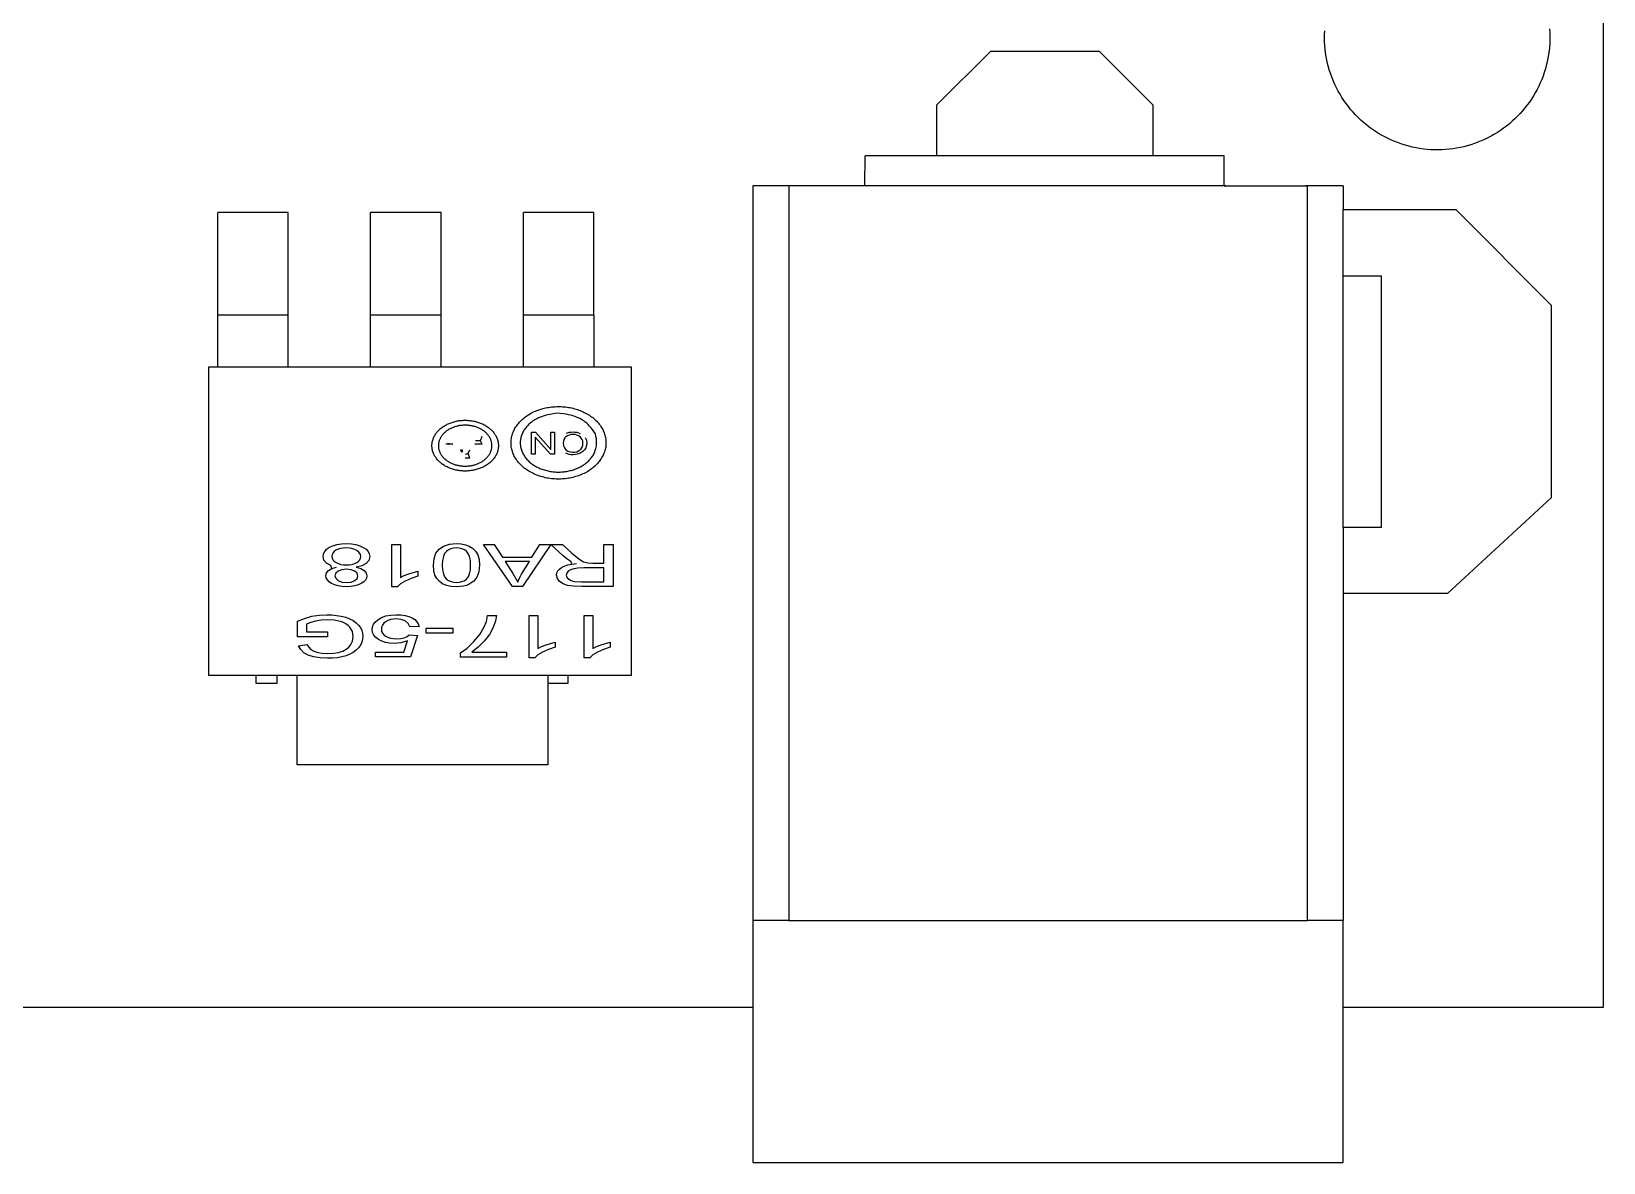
# Model space of a CAD drawing. Header units: millimetres. Extents: x 17.2 to 70.5, y -0.8 to 78.5.
# Drawn here: x 47.42 to 70.53, y 2.87 to 19.49 of the extents above; entities that cross this region are included whole.
import ezdxf

# ---------------------------------------------------------------- set-up
doc = ezdxf.new("R2010")
doc.units = ezdxf.units.MM
doc.layers.add('Edges', color=7, linetype='Continuous')

# ---------------------------------------------------------------- blocks, each defined once
blk = doc.blocks.new('Arduino Uno pl')
at = {"layer": 'Edges'}
for p, q in [((22.106, -26.106), (22.106, 40.232)), ((13.098, -12.059), (12.301, -12.855)), ((13.098, -12.059), (14.691, -12.059)), ((14.691, -12.059), (15.487, -12.855)), ((12.301, -12.855), (12.301, -13.599)), ((15.487, -13.599), (15.487, -12.855)), ((11.246, -14.041), (11.254, -13.599)), ((12.301, -13.599), (11.254, -13.599)), ((15.487, -13.599), (12.301, -13.599)), ((16.528, -13.599), (15.487, -13.599)), ((16.528, -14.041), (16.528, -13.599)), ((10.13, -14.041), (9.603, -14.041)), ((9.603, -14.041), (9.603, -24.836)), ((10.13, -14.041), (10.13, -24.836)), ((11.246, -14.041), (10.13, -14.041)), ((10.158, -14.041), (10.13, -14.041)), ((16.528, -14.041), (11.246, -14.041)), ((13.224, -14.041), (12.634, -14.041)), ((13.907, -14.041), (13.272, -14.041)), ((14.589, -14.041), (13.955, -14.041)), ((15.272, -14.041), (14.637, -14.041)), ((15.816, -14.041), (15.272, -14.041)), ((16.232, -14.041), (15.816, -14.041)), ((16.492, -14.041), (16.232, -14.041)), ((16.555, -14.041), (16.492, -14.041)), ((16.528, -14.041), (17.75, -14.041)), ((17.75, -14.041), (17.723, -14.041)), ((18.277, -14.041), (17.75, -14.041)), ((17.75, -14.041), (17.75, -24.836)), ((18.277, -14.041), (18.277, -14.39)), ((1.736, -15.938), (1.736, -14.434)), ((2.773, -14.434), (1.736, -14.434)), ((2.773, -15.938), (2.773, -14.434)), ((5.019, -14.434), (3.982, -14.434)), ((3.982, -15.938), (3.982, -14.434)), ((5.019, -15.938), (5.019, -14.434)), ((7.266, -14.434), (6.229, -14.434)), ((6.229, -15.938), (6.229, -14.434)), ((7.266, -15.938), (7.266, -14.434)), ((18.277, -14.39), (19.933, -14.39)), ((18.277, -15.363), (18.277, -14.39)), ((21.343, -15.8), (19.933, -14.39)), ((18.277, -19.06), (18.277, -15.363)), ((18.277, -15.363), (18.836, -15.363)), ((18.836, -15.363), (18.836, -19.06)), ((2.773, -15.938), (1.736, -15.938)), ((1.736, -16.703), (1.736, -15.938)), ((2.773, -16.703), (2.773, -15.938)), ((5.019, -15.938), (3.982, -15.938)), ((3.982, -16.703), (3.982, -15.938)), ((5.019, -16.703), (5.019, -15.938)), ((7.266, -15.938), (6.229, -15.938)), ((6.229, -16.703), (6.229, -15.938)), ((7.266, -15.938), (7.266, -16.703)), ((21.343, -18.621), (21.343, -15.8)), ((1.599, -16.703), (1.599, -21.23)), ((1.736, -16.703), (1.599, -16.703)), ((2.773, -16.703), (1.736, -16.703)), ((3.982, -16.703), (2.773, -16.703)), ((5.019, -16.703), (3.982, -16.703)), ((6.229, -16.703), (5.019, -16.703)), ((7.266, -16.703), (6.229, -16.703)), ((7.82, -16.703), (7.266, -16.703)), ((7.82, -21.23), (7.82, -16.703)), ((5.601, -17.786), (5.528, -17.786)), ((5.601, -17.786), (5.622, -17.718)), ((5.622, -17.837), (5.601, -17.786)), ((6.351, -17.985), (6.351, -17.661)), ((6.351, -17.661), (6.408, -17.661)), ((6.627, -17.985), (6.404, -17.731)), ((6.404, -17.731), (6.404, -17.985)), ((6.408, -17.661), (6.631, -17.916)), ((6.631, -17.916), (6.631, -17.661)), ((6.631, -17.661), (6.685, -17.661)), ((6.685, -17.661), (6.685, -17.985)), ((6.824, -17.768), (6.817, -17.794)), ((6.837, -17.745), (6.824, -17.768)), ((6.855, -17.727), (6.837, -17.745)), ((6.877, -17.712), (6.855, -17.727)), ((6.856, -17.676), (6.88, -17.667)), ((6.902, -17.701), (6.877, -17.712)), ((6.88, -17.667), (6.906, -17.661)), ((6.929, -17.695), (6.902, -17.701)), ((6.906, -17.661), (6.932, -17.657)), ((6.959, -17.692), (6.929, -17.695)), ((6.932, -17.657), (6.959, -17.656)), ((6.959, -17.656), (6.988, -17.657)), ((6.989, -17.695), (6.959, -17.692)), ((6.988, -17.657), (7.016, -17.661)), ((7.016, -17.701), (6.989, -17.695)), ((7.016, -17.661), (7.042, -17.668)), ((7.041, -17.711), (7.016, -17.701)), ((7.063, -17.726), (7.041, -17.711)), ((7.042, -17.668), (7.066, -17.678)), ((7.094, -17.766), (7.063, -17.726)), ((7.101, -17.791), (7.094, -17.766)), ((7.104, -17.818), (7.101, -17.791)), ((7.137, -17.738), (7.156, -17.778)), ((7.156, -17.778), (7.162, -17.819)), ((5.193, -17.836), (5.092, -17.836)), ((5.117, -17.822), (5.193, -17.836)), ((5.33, -17.952), (5.303, -17.919)), ((5.303, -17.919), (5.329, -17.919)), ((5.329, -17.919), (5.33, -17.952)), ((5.42, -17.972), (5.376, -17.986)), ((5.42, -17.972), (5.441, -17.919)), ((5.441, -18.039), (5.42, -17.972)), ((5.622, -17.837), (5.517, -17.837)), ((6.404, -17.985), (6.351, -17.985)), ((6.685, -17.985), (6.627, -17.985)), ((6.817, -17.794), (6.814, -17.823)), ((6.814, -17.823), (6.819, -17.86)), ((6.819, -17.86), (6.832, -17.892)), ((6.832, -17.892), (6.853, -17.918)), ((6.853, -17.918), (6.883, -17.938)), ((6.877, -17.979), (6.853, -17.97)), ((6.903, -17.986), (6.877, -17.979)), ((6.883, -17.938), (6.919, -17.95)), ((6.93, -17.99), (6.903, -17.986)), ((6.919, -17.95), (6.958, -17.954)), ((6.959, -17.991), (6.93, -17.99)), ((6.958, -17.954), (6.987, -17.952)), ((7.002, -17.988), (6.959, -17.991)), ((6.987, -17.952), (7.014, -17.946)), ((7.04, -17.98), (7.002, -17.988)), ((7.014, -17.946), (7.038, -17.936)), ((7.038, -17.936), (7.061, -17.923)), ((7.075, -17.965), (7.04, -17.98)), ((7.061, -17.923), (7.08, -17.905)), ((7.105, -17.945), (7.075, -17.965)), ((7.08, -17.905), (7.093, -17.881)), ((7.093, -17.881), (7.101, -17.852)), ((7.101, -17.852), (7.104, -17.818)), ((7.13, -17.92), (7.105, -17.945)), ((7.148, -17.891), (7.13, -17.92)), ((7.158, -17.857), (7.148, -17.891)), ((7.162, -17.819), (7.158, -17.857)), ((5.441, -18.039), (5.372, -18.039)), ((21.343, -18.621), (19.81, -20.031)), ((18.836, -19.06), (18.277, -19.06)), ((18.277, -19.06), (18.277, -20.031)), ((3.309, -19.412), (3.338, -19.38)), ((3.338, -19.38), (3.38, -19.351)), ((3.38, -19.351), (3.431, -19.328)), ((3.431, -19.328), (3.489, -19.311)), ((3.475, -19.395), (3.449, -19.414)), ((3.507, -19.38), (3.475, -19.395)), ((3.489, -19.311), (3.555, -19.301)), ((3.543, -19.369), (3.507, -19.38)), ((3.583, -19.362), (3.543, -19.369)), ((3.555, -19.301), (3.628, -19.297)), ((3.627, -19.36), (3.583, -19.362)), ((3.683, -19.364), (3.627, -19.36)), ((3.628, -19.297), (3.701, -19.301)), ((3.736, -19.377), (3.683, -19.364)), ((3.701, -19.301), (3.767, -19.311)), ((3.781, -19.397), (3.736, -19.377)), ((3.767, -19.311), (3.825, -19.328)), ((3.813, -19.424), (3.781, -19.397)), ((3.825, -19.328), (3.876, -19.352)), ((3.876, -19.352), (3.918, -19.38)), ((3.918, -19.38), (3.947, -19.413)), ((4.296, -19.308), (4.424, -19.308)), ((4.296, -19.93), (4.296, -19.308)), ((4.424, -19.308), (4.424, -19.793)), ((4.945, -19.437), (4.992, -19.378)), ((4.992, -19.378), (5.057, -19.334)), ((5.057, -19.334), (5.097, -19.318)), ((5.097, -19.318), (5.142, -19.306)), ((5.13, -19.388), (5.098, -19.411)), ((5.165, -19.373), (5.13, -19.388)), ((5.142, -19.306), (5.191, -19.3)), ((5.204, -19.363), (5.165, -19.373)), ((5.191, -19.3), (5.246, -19.297)), ((5.246, -19.36), (5.204, -19.363)), ((5.246, -19.297), (5.317, -19.301)), ((5.288, -19.363), (5.246, -19.36)), ((5.327, -19.373), (5.288, -19.363)), ((5.317, -19.301), (5.38, -19.313)), ((5.362, -19.388), (5.327, -19.373)), ((5.394, -19.41), (5.362, -19.388)), ((5.38, -19.313), (5.435, -19.333)), ((5.435, -19.333), (5.482, -19.362)), ((5.482, -19.362), (5.527, -19.406)), ((5.527, -19.406), (5.559, -19.463)), ((6.069, -19.928), (5.643, -19.308)), ((5.643, -19.308), (5.8, -19.308)), ((5.8, -19.308), (5.921, -19.496)), ((6.633, -19.308), (6.217, -19.928)), ((6.356, -19.496), (6.471, -19.308)), ((6.471, -19.308), (6.633, -19.308)), ((6.814, -19.477), (6.633, -19.308)), ((6.633, -19.308), (6.806, -19.308)), ((6.806, -19.308), (6.944, -19.437)), ((7.412, -19.583), (7.412, -19.308)), ((7.412, -19.308), (7.55, -19.308)), ((7.55, -19.308), (7.55, -19.928)), ((3.285, -19.485), (3.291, -19.447)), ((3.298, -19.539), (3.285, -19.485)), ((3.291, -19.447), (3.309, -19.412)), ((3.335, -19.584), (3.298, -19.539)), ((3.397, -19.62), (3.335, -19.584)), ((3.414, -19.665), (3.397, -19.62)), ((3.42, -19.458), (3.416, -19.484)), ((3.416, -19.484), (3.42, -19.51)), ((3.431, -19.435), (3.42, -19.458)), ((3.42, -19.51), (3.431, -19.534)), ((3.449, -19.414), (3.431, -19.435)), ((3.431, -19.534), (3.45, -19.556)), ((3.45, -19.556), (3.477, -19.575)), ((3.477, -19.575), (3.51, -19.591)), ((3.51, -19.591), (3.546, -19.602)), ((3.546, -19.602), (3.587, -19.609)), ((3.587, -19.609), (3.631, -19.611)), ((3.631, -19.611), (3.674, -19.609)), ((3.674, -19.609), (3.713, -19.602)), ((3.713, -19.602), (3.749, -19.591)), ((3.749, -19.591), (3.78, -19.575)), ((3.857, -19.623), (3.773, -19.644)), ((3.78, -19.575), (3.806, -19.557)), ((3.806, -19.557), (3.825, -19.536)), ((3.833, -19.455), (3.813, -19.424)), ((3.825, -19.536), (3.836, -19.512)), ((3.839, -19.487), (3.833, -19.455)), ((3.836, -19.512), (3.839, -19.487)), ((3.919, -19.588), (3.857, -19.623)), ((3.958, -19.543), (3.919, -19.588)), ((3.947, -19.413), (3.965, -19.448)), ((3.971, -19.487), (3.958, -19.543)), ((3.965, -19.448), (3.971, -19.487)), ((4.907, -19.614), (4.916, -19.515)), ((4.913, -19.696), (4.907, -19.614)), ((4.916, -19.515), (4.945, -19.437)), ((5.042, -19.544), (5.038, -19.614)), ((5.038, -19.614), (5.042, -19.684)), ((5.053, -19.487), (5.042, -19.544)), ((5.072, -19.442), (5.053, -19.487)), ((5.098, -19.411), (5.072, -19.442)), ((5.42, -19.442), (5.394, -19.41)), ((5.439, -19.486), (5.42, -19.442)), ((5.45, -19.544), (5.439, -19.486)), ((5.454, -19.614), (5.45, -19.544)), ((5.45, -19.684), (5.454, -19.614)), ((5.559, -19.463), (5.579, -19.532)), ((5.585, -19.614), (5.576, -19.713)), ((5.579, -19.532), (5.585, -19.614)), ((5.921, -19.496), (6.356, -19.496)), ((6.317, -19.562), (5.964, -19.562)), ((5.964, -19.562), (6.073, -19.734)), ((6.202, -19.744), (6.317, -19.562)), ((6.79, -19.647), (6.83, -19.627)), ((6.869, -19.522), (6.814, -19.477)), ((6.83, -19.627), (6.881, -19.61)), ((6.928, -19.559), (6.869, -19.522)), ((6.881, -19.61), (6.941, -19.598)), ((6.941, -19.598), (6.928, -19.559)), ((6.941, -19.598), (7.011, -19.59)), ((6.944, -19.437), (7.043, -19.522)), ((7.043, -19.522), (7.113, -19.564)), ((7.113, -19.564), (7.176, -19.58)), ((7.176, -19.58), (7.252, -19.583)), ((7.252, -19.583), (7.412, -19.583)), ((3.328, -19.768), (3.337, -19.728)), ((3.333, -19.801), (3.328, -19.768)), ((3.349, -19.831), (3.333, -19.801)), ((3.337, -19.728), (3.366, -19.693)), ((3.375, -19.858), (3.349, -19.831)), ((3.366, -19.693), (3.414, -19.665)), ((3.411, -19.883), (3.375, -19.858)), ((3.414, -19.665), (3.481, -19.644)), ((3.471, -19.732), (3.459, -19.769)), ((3.459, -19.769), (3.471, -19.807)), ((3.506, -19.701), (3.471, -19.732)), ((3.471, -19.807), (3.508, -19.839)), ((3.56, -19.68), (3.506, -19.701)), ((3.508, -19.839), (3.562, -19.861)), ((3.627, -19.673), (3.56, -19.68)), ((3.562, -19.861), (3.629, -19.868)), ((3.696, -19.68), (3.627, -19.673)), ((3.629, -19.868), (3.696, -19.861)), ((3.751, -19.701), (3.696, -19.68)), ((3.696, -19.861), (3.75, -19.84)), ((3.75, -19.84), (3.786, -19.809)), ((3.786, -19.733), (3.751, -19.701)), ((3.773, -19.644), (3.842, -19.665)), ((3.798, -19.773), (3.786, -19.733)), ((3.786, -19.809), (3.798, -19.773)), ((3.842, -19.665), (3.89, -19.693)), ((3.883, -19.86), (3.847, -19.884)), ((3.908, -19.833), (3.883, -19.86)), ((3.89, -19.693), (3.919, -19.729)), ((3.924, -19.803), (3.908, -19.833)), ((3.919, -19.729), (3.929, -19.77)), ((3.929, -19.77), (3.924, -19.803)), ((4.424, -19.793), (4.477, -19.767)), ((4.492, -19.847), (4.424, -19.889)), ((4.477, -19.767), (4.545, -19.74)), ((4.579, -19.808), (4.492, -19.847)), ((4.545, -19.74), (4.679, -19.701)), ((4.679, -19.775), (4.579, -19.808)), ((4.679, -19.701), (4.679, -19.775)), ((4.93, -19.76), (4.913, -19.696)), ((4.958, -19.81), (4.93, -19.76)), ((4.995, -19.852), (4.958, -19.81)), ((5.042, -19.886), (4.995, -19.852)), ((5.042, -19.684), (5.053, -19.741)), ((5.053, -19.741), (5.072, -19.785)), ((5.072, -19.785), (5.098, -19.817)), ((5.098, -19.817), (5.13, -19.839)), ((5.13, -19.839), (5.166, -19.855)), ((5.166, -19.855), (5.205, -19.864)), ((5.205, -19.864), (5.248, -19.867)), ((5.248, -19.867), (5.289, -19.864)), ((5.289, -19.864), (5.327, -19.856)), ((5.327, -19.856), (5.36, -19.842)), ((5.36, -19.842), (5.388, -19.823)), ((5.388, -19.823), (5.417, -19.789)), ((5.417, -19.789), (5.437, -19.742)), ((5.5, -19.85), (5.434, -19.894)), ((5.437, -19.742), (5.45, -19.684)), ((5.547, -19.79), (5.5, -19.85)), ((5.576, -19.713), (5.547, -19.79)), ((6.073, -19.734), (6.146, -19.863)), ((6.146, -19.863), (6.17, -19.803)), ((6.17, -19.803), (6.202, -19.744)), ((6.718, -19.759), (6.723, -19.727)), ((6.729, -19.808), (6.718, -19.759)), ((6.723, -19.727), (6.736, -19.698)), ((6.761, -19.852), (6.729, -19.808)), ((6.736, -19.698), (6.758, -19.671)), ((6.758, -19.671), (6.79, -19.647)), ((6.812, -19.888), (6.761, -19.852)), ((6.867, -19.73), (6.86, -19.759)), ((6.86, -19.759), (6.873, -19.799)), ((6.888, -19.703), (6.867, -19.73)), ((6.873, -19.799), (6.914, -19.831)), ((6.922, -19.681), (6.888, -19.703)), ((6.914, -19.831), (6.944, -19.843)), ((6.969, -19.666), (6.922, -19.681)), ((6.944, -19.843), (6.983, -19.852)), ((7.032, -19.657), (6.969, -19.666)), ((6.983, -19.852), (7.083, -19.859)), ((7.116, -19.654), (7.032, -19.657)), ((7.083, -19.859), (7.412, -19.859)), ((7.412, -19.654), (7.116, -19.654)), ((7.412, -19.859), (7.412, -19.654)), ((3.456, -19.904), (3.411, -19.883)), ((3.507, -19.918), (3.456, -19.904)), ((3.565, -19.927), (3.507, -19.918)), ((3.63, -19.93), (3.565, -19.927)), ((3.694, -19.927), (3.63, -19.93)), ((3.752, -19.919), (3.694, -19.927)), ((3.803, -19.904), (3.752, -19.919)), ((3.847, -19.884), (3.803, -19.904)), ((4.379, -19.93), (4.296, -19.93)), ((4.424, -19.889), (4.379, -19.93)), ((5.099, -19.91), (5.042, -19.886)), ((5.168, -19.925), (5.099, -19.91)), ((5.246, -19.93), (5.168, -19.925)), ((5.3, -19.928), (5.246, -19.93)), ((5.35, -19.921), (5.3, -19.928)), ((5.395, -19.91), (5.35, -19.921)), ((5.434, -19.894), (5.395, -19.91)), ((6.217, -19.928), (6.069, -19.928)), ((6.877, -19.911), (6.812, -19.888)), ((6.966, -19.924), (6.877, -19.911)), ((7.088, -19.928), (6.966, -19.924)), ((7.55, -19.928), (7.088, -19.928)), ((19.81, -20.031), (18.277, -20.031)), ((18.277, -20.031), (18.277, -24.836)), ((2.909, -20.438), (3.012, -20.396)), ((2.909, -20.668), (2.909, -20.438)), ((3.012, -20.396), (3.118, -20.365)), ((3.098, -20.457), (3.043, -20.479)), ((3.043, -20.479), (3.043, -20.595)), ((3.173, -20.436), (3.098, -20.457)), ((3.118, -20.365), (3.227, -20.347)), ((3.259, -20.42), (3.173, -20.436)), ((3.227, -20.347), (3.339, -20.341)), ((3.347, -20.415), (3.259, -20.42)), ((3.339, -20.341), (3.414, -20.344)), ((3.447, -20.422), (3.347, -20.415)), ((3.414, -20.344), (3.485, -20.351)), ((3.541, -20.442), (3.447, -20.422)), ((3.485, -20.351), (3.553, -20.363)), ((3.584, -20.458), (3.541, -20.442)), ((3.553, -20.363), (3.618, -20.38)), ((3.622, -20.476), (3.584, -20.458)), ((3.618, -20.38), (3.676, -20.402)), ((3.654, -20.499), (3.622, -20.476)), ((3.681, -20.525), (3.654, -20.499)), ((3.676, -20.402), (3.728, -20.428)), ((3.717, -20.588), (3.681, -20.525)), ((3.728, -20.428), (3.771, -20.459)), ((3.771, -20.459), (3.807, -20.493)), ((3.807, -20.493), (3.835, -20.531)), ((3.835, -20.531), (3.855, -20.572)), ((4.006, -20.562), (4.011, -20.521)), ((4.012, -20.604), (4.006, -20.562)), ((4.011, -20.521), (4.027, -20.483)), ((4.027, -20.483), (4.052, -20.449)), ((4.052, -20.449), (4.088, -20.416)), ((4.088, -20.416), (4.143, -20.384)), ((4.146, -20.523), (4.142, -20.555)), ((4.142, -20.555), (4.145, -20.586)), ((4.143, -20.384), (4.207, -20.36)), ((4.158, -20.493), (4.146, -20.523)), ((4.177, -20.468), (4.158, -20.493)), ((4.205, -20.445), (4.177, -20.468)), ((4.239, -20.427), (4.205, -20.445)), ((4.207, -20.36), (4.28, -20.346)), ((4.276, -20.414), (4.239, -20.427)), ((4.317, -20.406), (4.276, -20.414)), ((4.28, -20.346), (4.361, -20.341)), ((4.361, -20.404), (4.317, -20.406)), ((4.361, -20.341), (4.429, -20.344)), ((4.433, -20.411), (4.361, -20.404)), ((4.429, -20.344), (4.49, -20.353)), ((4.492, -20.433), (4.433, -20.411)), ((4.49, -20.353), (4.545, -20.368)), ((4.537, -20.47), (4.492, -20.433)), ((4.562, -20.521), (4.537, -20.47)), ((4.545, -20.368), (4.593, -20.389)), ((4.696, -20.514), (4.562, -20.521)), ((4.593, -20.389), (4.633, -20.414)), ((4.633, -20.414), (4.664, -20.444)), ((4.664, -20.444), (4.684, -20.477)), ((4.684, -20.477), (4.696, -20.514)), ((4.801, -20.614), (4.801, -20.538)), ((4.801, -20.538), (5.194, -20.538)), ((5.194, -20.538), (5.194, -20.614)), ((5.589, -20.631), (5.653, -20.522)), ((5.653, -20.522), (5.685, -20.441)), ((5.685, -20.441), (5.702, -20.352)), ((5.702, -20.352), (5.833, -20.352)), ((5.785, -20.528), (5.729, -20.63)), ((5.82, -20.432), (5.785, -20.528)), ((5.833, -20.352), (5.82, -20.432)), ((6.314, -20.352), (6.442, -20.352)), ((6.314, -20.974), (6.314, -20.352)), ((6.442, -20.352), (6.442, -20.837)), ((7.122, -20.352), (7.25, -20.352)), ((7.122, -20.974), (7.122, -20.352)), ((7.25, -20.352), (7.25, -20.837)), ((3.349, -20.668), (2.909, -20.668)), ((2.924, -20.798), (3.048, -20.778)), ((3.043, -20.595), (3.349, -20.595)), ((3.048, -20.778), (3.075, -20.82)), ((3.349, -20.595), (3.349, -20.668)), ((3.661, -20.821), (3.689, -20.788)), ((3.689, -20.788), (3.719, -20.729)), ((3.729, -20.664), (3.717, -20.588)), ((3.719, -20.729), (3.729, -20.664)), ((3.835, -20.788), (3.807, -20.828)), ((3.855, -20.746), (3.835, -20.788)), ((3.855, -20.572), (3.867, -20.614)), ((3.867, -20.703), (3.855, -20.746)), ((3.867, -20.614), (3.871, -20.659)), ((3.871, -20.659), (3.867, -20.703)), ((4.029, -20.642), (4.012, -20.604)), ((4.059, -20.676), (4.029, -20.642)), ((4.1, -20.706), (4.059, -20.676)), ((4.149, -20.731), (4.1, -20.706)), ((4.145, -20.586), (4.157, -20.613)), ((4.204, -20.749), (4.149, -20.731)), ((4.157, -20.613), (4.176, -20.637)), ((4.176, -20.637), (4.203, -20.658)), ((4.203, -20.658), (4.236, -20.674)), ((4.264, -20.759), (4.204, -20.749)), ((4.236, -20.674), (4.274, -20.686)), ((4.33, -20.763), (4.264, -20.759)), ((4.274, -20.686), (4.316, -20.693)), ((4.316, -20.693), (4.364, -20.695)), ((4.38, -20.76), (4.33, -20.763)), ((4.364, -20.695), (4.422, -20.691)), ((4.43, -20.753), (4.38, -20.76)), ((4.422, -20.691), (4.475, -20.679)), ((4.526, -20.724), (4.43, -20.753)), ((4.47, -20.89), (4.526, -20.724)), ((4.475, -20.679), (4.519, -20.66)), ((4.519, -20.66), (4.553, -20.635)), ((4.553, -20.635), (4.673, -20.645)), ((4.673, -20.645), (4.572, -20.963)), ((5.194, -20.614), (4.801, -20.614)), ((5.405, -20.831), (5.503, -20.737)), ((5.503, -20.737), (5.589, -20.631)), ((5.653, -20.728), (5.564, -20.817)), ((5.729, -20.63), (5.653, -20.728)), ((6.495, -20.81), (6.563, -20.784)), ((6.563, -20.784), (6.698, -20.745)), ((6.698, -20.745), (6.698, -20.819)), ((7.303, -20.81), (7.371, -20.784)), ((7.371, -20.784), (7.506, -20.745)), ((7.506, -20.745), (7.506, -20.819)), ((2.957, -20.855), (2.924, -20.798)), ((3.003, -20.9), (2.957, -20.855)), ((3.065, -20.934), (3.003, -20.9)), ((3.146, -20.96), (3.065, -20.934)), ((3.075, -20.82), (3.107, -20.852)), ((3.107, -20.852), (3.149, -20.877)), ((3.242, -20.977), (3.146, -20.96)), ((3.149, -20.877), (3.206, -20.896)), ((3.206, -20.896), (3.274, -20.908)), ((3.35, -20.982), (3.242, -20.977)), ((3.274, -20.908), (3.349, -20.912)), ((3.349, -20.912), (3.437, -20.908)), ((3.425, -20.98), (3.35, -20.982)), ((3.496, -20.973), (3.425, -20.98)), ((3.437, -20.908), (3.512, -20.895)), ((3.563, -20.961), (3.496, -20.973)), ((3.512, -20.895), (3.574, -20.875)), ((3.624, -20.944), (3.563, -20.961)), ((3.574, -20.875), (3.623, -20.85)), ((3.623, -20.85), (3.661, -20.821)), ((3.681, -20.923), (3.624, -20.944)), ((3.73, -20.896), (3.681, -20.923)), ((3.772, -20.864), (3.73, -20.896)), ((3.807, -20.828), (3.772, -20.864)), ((4.055, -20.963), (4.055, -20.89)), ((4.055, -20.89), (4.47, -20.89)), ((4.572, -20.963), (4.055, -20.963)), ((5.306, -20.904), (5.405, -20.831)), ((5.306, -20.964), (5.306, -20.904)), ((5.979, -20.964), (5.306, -20.964)), ((5.564, -20.817), (5.47, -20.89)), ((5.47, -20.89), (5.979, -20.89)), ((5.979, -20.89), (5.979, -20.964)), ((6.397, -20.974), (6.314, -20.974)), ((6.442, -20.933), (6.397, -20.974)), ((6.442, -20.837), (6.495, -20.81)), ((6.51, -20.891), (6.442, -20.933)), ((6.597, -20.852), (6.51, -20.891)), ((6.698, -20.819), (6.597, -20.852)), ((7.205, -20.974), (7.122, -20.974)), ((7.25, -20.933), (7.205, -20.974)), ((7.25, -20.837), (7.303, -20.81)), ((7.318, -20.891), (7.25, -20.933)), ((7.405, -20.852), (7.318, -20.891)), ((7.506, -20.819), (7.405, -20.852)), ((1.599, -21.23), (2.301, -21.23)), ((2.301, -21.354), (2.301, -21.23)), ((2.301, -21.23), (2.607, -21.23)), ((2.607, -21.23), (2.905, -21.23)), ((2.607, -21.23), (2.607, -21.354)), ((2.905, -21.23), (6.591, -21.23)), ((2.905, -22.548), (2.905, -21.23)), ((6.591, -21.23), (6.885, -21.23)), ((6.591, -21.23), (6.591, -21.354)), ((6.885, -21.23), (7.82, -21.23)), ((6.885, -21.23), (6.885, -21.354)), ((2.607, -21.354), (2.301, -21.354)), ((6.885, -21.354), (6.591, -21.354)), ((6.591, -21.354), (6.591, -22.548)), ((6.591, -22.548), (2.905, -22.548)), ((10.13, -24.836), (9.603, -24.836)), ((9.603, -24.836), (9.603, -26.106)), ((10.13, -24.836), (17.75, -24.836)), ((18.277, -24.836), (17.75, -24.836)), ((18.277, -26.106), (18.277, -24.836)), ((-10.835, -26.106), (9.603, -26.106)), ((9.603, -26.106), (9.603, -28.392)), ((18.277, -26.106), (22.106, -26.106)), ((18.277, -28.392), (18.277, -26.106)), ((9.603, -28.392), (18.277, -28.392))]:
    blk.add_line(p, q, dxfattribs=at)
for points in [[(21.314, -11.733), (21.317, -11.787), (21.318, -11.841), (21.318, -11.895), (21.316, -11.949), (21.312, -12.003), (21.306, -12.057), (21.298, -12.111), (21.289, -12.165), (21.278, -12.218), (21.265, -12.27), (21.251, -12.323), (21.235, -12.374), (21.217, -12.426), (21.197, -12.476), (21.176, -12.526), (21.153, -12.575), (21.129, -12.624), (21.103, -12.671), (21.075, -12.718), (21.046, -12.764), (21.016, -12.809), (20.984, -12.852), (20.951, -12.895), (20.916, -12.937), (20.88, -12.977), (20.842, -13.017), (20.804, -13.055), (20.764, -13.091), (20.723, -13.127), (20.681, -13.161), (20.637, -13.193), (20.593, -13.225), (20.548, -13.254), (20.501, -13.283), (20.454, -13.309), (20.406, -13.335), (20.357, -13.358), (20.308, -13.38), (20.258, -13.4), (20.207, -13.419), (20.155, -13.436), (20.103, -13.451), (20.051, -13.465), (19.998, -13.477), (19.944, -13.487), (19.891, -13.495), (19.837, -13.502), (19.783, -13.507), (19.729, -13.51), (19.675, -13.511), (19.621, -13.511), (19.566, -13.509), (19.512, -13.505), (19.458, -13.499), (19.405, -13.491), (19.351, -13.482), (19.298, -13.471), (19.245, -13.458), (19.193, -13.444), (19.141, -13.428), (19.09, -13.41), (19.04, -13.39), (18.99, -13.369), (18.941, -13.346), (18.892, -13.322), (18.844, -13.296), (18.798, -13.269), (18.752, -13.24), (18.707, -13.209), (18.663, -13.177), (18.621, -13.144), (18.579, -13.109), (18.538, -13.073), (18.499, -13.036), (18.461, -12.997), (18.424, -12.957), (18.389, -12.916), (18.355, -12.874), (18.322, -12.831), (18.291, -12.786), (18.261, -12.741), (18.233, -12.695), (18.206, -12.647), (18.181, -12.599), (18.158, -12.551), (18.136, -12.501), (18.115, -12.451), (18.097, -12.4), (18.08, -12.348), (18.064, -12.296), (18.051, -12.244), (18.039, -12.191), (18.029, -12.138), (18.02, -12.084), (18.014, -12.03), (18.009, -11.976), (18.006, -11.922), (18.004, -11.868), (18.005, -11.814), (18.007, -11.76)], [(6.719, -17.382), (6.668, -17.39), (6.624, -17.398), (6.585, -17.406), (6.551, -17.415), (6.522, -17.423), (6.497, -17.432), (6.474, -17.441), (6.454, -17.45), (6.435, -17.459), (6.417, -17.469), (6.4, -17.478), (6.385, -17.487), (6.37, -17.497), (6.356, -17.506), (6.343, -17.516), (6.33, -17.527), (6.318, -17.537), (6.306, -17.548), (6.295, -17.559), (6.284, -17.571), (6.274, -17.582), (6.264, -17.594), (6.255, -17.606), (6.246, -17.619), (6.238, -17.631), (6.231, -17.644), (6.223, -17.657), (6.217, -17.67), (6.211, -17.683), (6.206, -17.697), (6.201, -17.71), (6.197, -17.724), (6.193, -17.738), (6.19, -17.752), (6.187, -17.766), (6.186, -17.78), (6.184, -17.794), (6.184, -17.808), (6.184, -17.822), (6.184, -17.836), (6.185, -17.85), (6.187, -17.864), (6.189, -17.878), (6.192, -17.892), (6.196, -17.906), (6.2, -17.919), (6.205, -17.933), (6.21, -17.946), (6.216, -17.96), (6.222, -17.973), (6.229, -17.986), (6.237, -17.999), (6.245, -18.011), (6.253, -18.024), (6.263, -18.036), (6.272, -18.048), (6.282, -18.06), (6.293, -18.071), (6.304, -18.082), (6.316, -18.093), (6.328, -18.104), (6.341, -18.114), (6.354, -18.124), (6.367, -18.134), (6.381, -18.143), (6.395, -18.152), (6.409, -18.16), (6.424, -18.169), (6.44, -18.176), (6.455, -18.184), (6.471, -18.191), (6.487, -18.198), (6.504, -18.204), (6.521, -18.21), (6.538, -18.215), (6.555, -18.22), (6.572, -18.225), (6.59, -18.229), (6.608, -18.232), (6.625, -18.236), (6.643, -18.238), (6.662, -18.241), (6.68, -18.243), (6.698, -18.244), (6.717, -18.245), (6.735, -18.246), (6.753, -18.246), (6.772, -18.245), (6.79, -18.244), (6.808, -18.243), (6.827, -18.241), (6.845, -18.239), (6.863, -18.236), (6.881, -18.233), (6.899, -18.229), (6.916, -18.225), (6.934, -18.221), (6.951, -18.216), (6.968, -18.211), (6.985, -18.205), (7.001, -18.199), (7.017, -18.192), (7.033, -18.185), (7.049, -18.178), (7.064, -18.17), (7.079, -18.162), (7.094, -18.153), (7.108, -18.144), (7.122, -18.135), (7.136, -18.126), (7.149, -18.116), (7.161, -18.105), (7.173, -18.095), (7.185, -18.084), (7.196, -18.073), (7.207, -18.062), (7.217, -18.05), (7.227, -18.038), (7.236, -18.026), (7.245, -18.013), (7.253, -18.001), (7.261, -17.988), (7.268, -17.975), (7.275, -17.961), (7.281, -17.946), (7.286, -17.931), (7.291, -17.915), (7.296, -17.899), (7.3, -17.881), (7.303, -17.861), (7.305, -17.84), (7.306, -17.816), (7.305, -17.789), (7.302, -17.758), (7.296, -17.724), (7.288, -17.684)], [(7.288, -17.684), (7.265, -17.649), (7.243, -17.618), (7.223, -17.591), (7.203, -17.569), (7.184, -17.549), (7.167, -17.533), (7.149, -17.519), (7.132, -17.506), (7.116, -17.494), (7.1, -17.483), (7.083, -17.473), (7.067, -17.464), (7.049, -17.455), (7.031, -17.447), (7.012, -17.439), (6.992, -17.431), (6.971, -17.424), (6.947, -17.416), (6.921, -17.409), (6.891, -17.403), (6.856, -17.396), (6.817, -17.391), (6.771, -17.386), (6.719, -17.382)]]:
    blk.add_lwpolyline(points, dxfattribs=at)
for points in [[(6.957, -18.324), (6.935, -18.329), (6.913, -18.333), (6.891, -18.337), (6.869, -18.341), (6.846, -18.344), (6.823, -18.346), (6.801, -18.347), (6.778, -18.349), (6.755, -18.349), (6.732, -18.349), (6.709, -18.348), (6.687, -18.347), (6.664, -18.345), (6.641, -18.343), (6.619, -18.34), (6.596, -18.337), (6.574, -18.333), (6.552, -18.328), (6.53, -18.323), (6.509, -18.317), (6.487, -18.311), (6.466, -18.304), (6.446, -18.297), (6.425, -18.289), (6.405, -18.281), (6.385, -18.272), (6.366, -18.263), (6.347, -18.253), (6.329, -18.243), (6.31, -18.233), (6.293, -18.222), (6.276, -18.21), (6.259, -18.198), (6.243, -18.186), (6.227, -18.173), (6.212, -18.16), (6.198, -18.146), (6.184, -18.132), (6.171, -18.118), (6.158, -18.104), (6.146, -18.089), (6.135, -18.074), (6.124, -18.058), (6.114, -18.043), (6.105, -18.027), (6.096, -18.011), (6.088, -17.994), (6.081, -17.978), (6.074, -17.961), (6.069, -17.944), (6.063, -17.927), (6.059, -17.91), (6.055, -17.893), (6.052, -17.875), (6.05, -17.858), (6.049, -17.841), (6.048, -17.823), (6.048, -17.806), (6.049, -17.788), (6.051, -17.771), (6.053, -17.754), (6.056, -17.736), (6.06, -17.719), (6.064, -17.702), (6.07, -17.685), (6.076, -17.668), (6.082, -17.652), (6.09, -17.635), (6.098, -17.619), (6.106, -17.603), (6.116, -17.587), (6.126, -17.571), (6.137, -17.556), (6.148, -17.541), (6.161, -17.526), (6.173, -17.511), (6.187, -17.497), (6.201, -17.483), (6.215, -17.47), (6.23, -17.457), (6.246, -17.444), (6.262, -17.432), (6.279, -17.42), (6.296, -17.409), (6.314, -17.398), (6.332, -17.387), (6.35, -17.377), (6.369, -17.367), (6.389, -17.358), (6.409, -17.349), (6.429, -17.341), (6.449, -17.334), (6.47, -17.326), (6.491, -17.32), (6.513, -17.314), (6.534, -17.308), (6.556, -17.303), (6.578, -17.299), (6.6, -17.295), (6.623, -17.291), (6.645, -17.289), (6.668, -17.286), (6.691, -17.285), (6.714, -17.284), (6.736, -17.283), (6.759, -17.283), (6.782, -17.284), (6.805, -17.285), (6.827, -17.287), (6.85, -17.289), (6.873, -17.292), (6.895, -17.295), (6.917, -17.299), (6.939, -17.304), (6.961, -17.309), (6.983, -17.315), (7.004, -17.321), (7.025, -17.328), (7.046, -17.335), (7.066, -17.343), (7.086, -17.351), (7.106, -17.36), (7.125, -17.369), (7.144, -17.379), (7.163, -17.389), (7.181, -17.4), (7.199, -17.411), (7.216, -17.422), (7.232, -17.434), (7.248, -17.446), (7.264, -17.459), (7.279, -17.472), (7.293, -17.486), (7.307, -17.5), (7.321, -17.514), (7.333, -17.529), (7.345, -17.543), (7.356, -17.558), (7.367, -17.574), (7.377, -17.59), (7.387, -17.605), (7.395, -17.622), (7.403, -17.638), (7.411, -17.654), (7.417, -17.671), (7.423, -17.688), (7.428, -17.705), (7.432, -17.722), (7.436, -17.739), (7.439, -17.757), (7.441, -17.774), (7.443, -17.791), (7.443, -17.809), (7.443, -17.826), (7.442, -17.844), (7.441, -17.861), (7.439, -17.879), (7.435, -17.896), (7.432, -17.913), (7.427, -17.93), (7.422, -17.947), (7.416, -17.964), (7.409, -17.981), (7.402, -17.997), (7.394, -18.013), (7.385, -18.029), (7.375, -18.045), (7.365, -18.061), (7.355, -18.076), (7.343, -18.091), (7.331, -18.106), (7.318, -18.121), (7.305, -18.135), (7.291, -18.149), (7.276, -18.162), (7.261, -18.175), (7.246, -18.188), (7.229, -18.2), (7.213, -18.212), (7.196, -18.224), (7.178, -18.235), (7.16, -18.245), (7.141, -18.255), (7.122, -18.265), (7.103, -18.274), (7.083, -18.283), (7.063, -18.291), (7.042, -18.299), (7.021, -18.306), (7, -18.312), (6.979, -18.318)], [(5.703, -17.582), (5.715, -17.59), (5.726, -17.599), (5.737, -17.608), (5.747, -17.617), (5.757, -17.626), (5.767, -17.636), (5.776, -17.646), (5.785, -17.656), (5.794, -17.667), (5.801, -17.677), (5.809, -17.688), (5.816, -17.699), (5.823, -17.71), (5.829, -17.721), (5.834, -17.733), (5.839, -17.744), (5.844, -17.756), (5.848, -17.768), (5.852, -17.78), (5.855, -17.792), (5.857, -17.804), (5.859, -17.816), (5.861, -17.828), (5.862, -17.84), (5.862, -17.852), (5.862, -17.865), (5.862, -17.877), (5.861, -17.889), (5.859, -17.901), (5.857, -17.913), (5.854, -17.925), (5.851, -17.937), (5.847, -17.949), (5.843, -17.961), (5.838, -17.973), (5.833, -17.984), (5.828, -17.996), (5.821, -18.007), (5.815, -18.018), (5.808, -18.029), (5.8, -18.04), (5.792, -18.05), (5.784, -18.061), (5.775, -18.071), (5.765, -18.081), (5.756, -18.09), (5.745, -18.1), (5.735, -18.109), (5.724, -18.118), (5.713, -18.126), (5.701, -18.135), (5.689, -18.143), (5.676, -18.15), (5.664, -18.158), (5.651, -18.165), (5.637, -18.172), (5.624, -18.178), (5.61, -18.184), (5.596, -18.19), (5.581, -18.195), (5.567, -18.2), (5.552, -18.205), (5.537, -18.209), (5.522, -18.213), (5.507, -18.217), (5.491, -18.22), (5.476, -18.222), (5.46, -18.225), (5.444, -18.227), (5.428, -18.228), (5.412, -18.229), (5.397, -18.23), (5.381, -18.231), (5.365, -18.231), (5.349, -18.23), (5.333, -18.229), (5.317, -18.228), (5.301, -18.226), (5.285, -18.224), (5.269, -18.222), (5.254, -18.219), (5.239, -18.216), (5.223, -18.212), (5.208, -18.208), (5.193, -18.204), (5.178, -18.199), (5.164, -18.194), (5.15, -18.189), (5.136, -18.183), (5.122, -18.177), (5.108, -18.17), (5.095, -18.164), (5.082, -18.157), (5.069, -18.149), (5.057, -18.141), (5.045, -18.133), (5.033, -18.125), (5.022, -18.116), (5.011, -18.107), (5.001, -18.098), (4.991, -18.089), (4.981, -18.079), (4.972, -18.069), (4.963, -18.059), (4.954, -18.048), (4.946, -18.038), (4.939, -18.027), (4.932, -18.016), (4.925, -18.005), (4.919, -17.994), (4.914, -17.982), (4.909, -17.971), (4.904, -17.959), (4.9, -17.947), (4.896, -17.935), (4.893, -17.923), (4.891, -17.911), (4.889, -17.899), (4.887, -17.887), (4.886, -17.875), (4.886, -17.863), (4.886, -17.85), (4.886, -17.838), (4.887, -17.826), (4.889, -17.814), (4.891, -17.802), (4.894, -17.79), (4.897, -17.778), (4.901, -17.766), (4.905, -17.754), (4.909, -17.742), (4.915, -17.731), (4.92, -17.719), (4.926, -17.708), (4.933, -17.697), (4.94, -17.686), (4.948, -17.675), (4.956, -17.665), (4.964, -17.654), (4.973, -17.644), (4.983, -17.634), (4.992, -17.625), (5.003, -17.615), (5.013, -17.606), (5.024, -17.597), (5.035, -17.589), (5.047, -17.58), (5.059, -17.572), (5.072, -17.565), (5.084, -17.557), (5.097, -17.55), (5.111, -17.543), (5.124, -17.537), (5.138, -17.531), (5.152, -17.525), (5.166, -17.52), (5.181, -17.515), (5.196, -17.51), (5.211, -17.506), (5.226, -17.502), (5.241, -17.498), (5.257, -17.495), (5.272, -17.493), (5.288, -17.49), (5.304, -17.488), (5.32, -17.487), (5.335, -17.486), (5.351, -17.485), (5.367, -17.484), (5.383, -17.484), (5.399, -17.485), (5.415, -17.486), (5.431, -17.487), (5.447, -17.489), (5.463, -17.491), (5.478, -17.493), (5.494, -17.496), (5.509, -17.499), (5.525, -17.503), (5.54, -17.507), (5.555, -17.511), (5.569, -17.516), (5.584, -17.521), (5.598, -17.526), (5.612, -17.532), (5.626, -17.538), (5.64, -17.544), (5.653, -17.551), (5.666, -17.558), (5.679, -17.566), (5.691, -17.574)], [(5.758, -17.922), (5.761, -17.912), (5.763, -17.902), (5.765, -17.893), (5.766, -17.883), (5.767, -17.873), (5.767, -17.863), (5.767, -17.853), (5.767, -17.844), (5.766, -17.834), (5.765, -17.824), (5.763, -17.814), (5.761, -17.805), (5.759, -17.795), (5.756, -17.785), (5.753, -17.776), (5.749, -17.766), (5.745, -17.757), (5.74, -17.748), (5.736, -17.739), (5.73, -17.73), (5.725, -17.721), (5.719, -17.712), (5.712, -17.704), (5.705, -17.695), (5.698, -17.687), (5.691, -17.679), (5.683, -17.671), (5.675, -17.664), (5.666, -17.656), (5.658, -17.649), (5.648, -17.642), (5.639, -17.635), (5.629, -17.629), (5.62, -17.622), (5.609, -17.616), (5.599, -17.611), (5.588, -17.605), (5.577, -17.6), (5.566, -17.595), (5.555, -17.59), (5.543, -17.586), (5.532, -17.582), (5.52, -17.578), (5.508, -17.575), (5.495, -17.571), (5.483, -17.569), (5.471, -17.566), (5.458, -17.564), (5.446, -17.562), (5.433, -17.56), (5.42, -17.559), (5.407, -17.558), (5.394, -17.557), (5.382, -17.557), (5.369, -17.557), (5.356, -17.557), (5.343, -17.558), (5.33, -17.559), (5.317, -17.56), (5.305, -17.561), (5.292, -17.563), (5.279, -17.566), (5.267, -17.568), (5.255, -17.571), (5.242, -17.574), (5.23, -17.577), (5.218, -17.581), (5.207, -17.585), (5.195, -17.59), (5.184, -17.594), (5.173, -17.599), (5.162, -17.604), (5.151, -17.61), (5.14, -17.615), (5.13, -17.621), (5.12, -17.628), (5.111, -17.634), (5.101, -17.641), (5.092, -17.648), (5.083, -17.655), (5.075, -17.662), (5.066, -17.67), (5.059, -17.678), (5.051, -17.686), (5.044, -17.694), (5.037, -17.702), (5.03, -17.711), (5.024, -17.719), (5.019, -17.728), (5.013, -17.737), (5.008, -17.746), (5.004, -17.755), (5, -17.765), (4.996, -17.774), (4.992, -17.784), (4.99, -17.793), (4.987, -17.803), (4.985, -17.812), (4.983, -17.822), (4.982, -17.832), (4.981, -17.842), (4.98, -17.852), (4.98, -17.862), (4.981, -17.871), (4.982, -17.881), (4.983, -17.891), (4.984, -17.901), (4.987, -17.91), (4.989, -17.92), (4.992, -17.93), (4.995, -17.939), (4.999, -17.949), (5.003, -17.958), (5.008, -17.967), (5.012, -17.976), (5.018, -17.985), (5.023, -17.994), (5.029, -18.003), (5.036, -18.011), (5.043, -18.02), (5.05, -18.028), (5.057, -18.036), (5.065, -18.044), (5.073, -18.051), (5.082, -18.059), (5.09, -18.066), (5.099, -18.073), (5.109, -18.08), (5.118, -18.086), (5.128, -18.092), (5.139, -18.098), (5.149, -18.104), (5.16, -18.11), (5.171, -18.115), (5.182, -18.12), (5.193, -18.125), (5.205, -18.129), (5.216, -18.133), (5.228, -18.137), (5.24, -18.14), (5.252, -18.144), (5.265, -18.146), (5.277, -18.149), (5.29, -18.151), (5.302, -18.153), (5.315, -18.155), (5.328, -18.156), (5.341, -18.157), (5.354, -18.158), (5.366, -18.158), (5.379, -18.158), (5.392, -18.158), (5.405, -18.157), (5.418, -18.156), (5.431, -18.155), (5.443, -18.153), (5.456, -18.152), (5.468, -18.149), (5.481, -18.147), (5.493, -18.144), (5.505, -18.141), (5.518, -18.137), (5.529, -18.134), (5.541, -18.13), (5.553, -18.125), (5.564, -18.121), (5.575, -18.116), (5.586, -18.111), (5.597, -18.105), (5.607, -18.1), (5.618, -18.094), (5.628, -18.087), (5.637, -18.081), (5.647, -18.074), (5.656, -18.067), (5.665, -18.06), (5.673, -18.053), (5.682, -18.045), (5.689, -18.037), (5.697, -18.029), (5.704, -18.021), (5.711, -18.013), (5.717, -18.004), (5.724, -17.996), (5.729, -17.987), (5.735, -17.978), (5.74, -17.969), (5.744, -17.96), (5.748, -17.95), (5.752, -17.941), (5.755, -17.931)]]:
    blk.add_lwpolyline(points, close=True, dxfattribs=at)

msp = doc.modelspace()

# ---------------------------------------------------------------- block references
msp.add_blockref('Arduino Uno pl', (48.426, 31.266))

doc.saveas('drawing.dxf')
